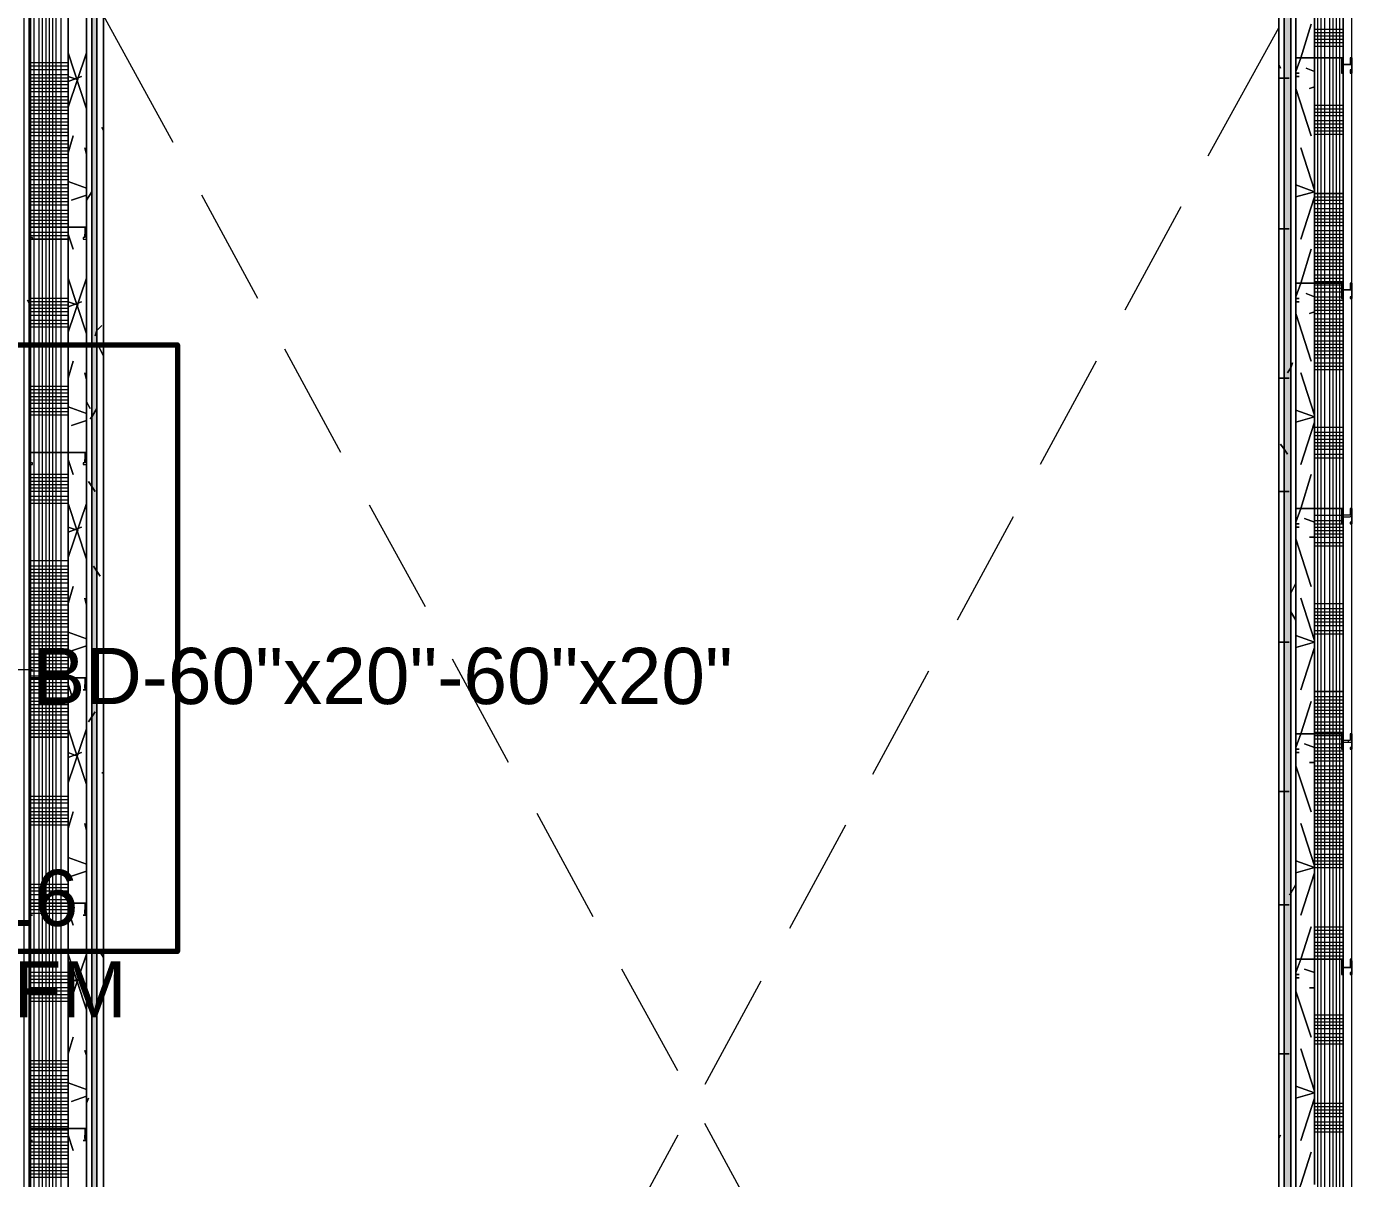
# Model space of a CAD drawing. Header units: metres. Extents: x -2 to 237, y -8 to 52.
# Drawn here: x 31.422 to 35.013, y 28.521 to 31.638 of the extents above; entities that cross this region are included whole.
import ezdxf

# ---------------------------------------------------------------- set-up
doc = ezdxf.new("R2010")
doc.units = ezdxf.units.M
doc.layers.add('HVAC - Ductos', color=5, linetype='Continuous', lineweight=0)
doc.layers.add('PDF3_Text', color=7, linetype='Continuous', lineweight=0)
doc.layers.add('PDF3_Geometry', color=7, linetype='Continuous', lineweight=0, true_color=0xaaaaaa)
doc.layers.add('PDF3_Solid Fills', color=7, linetype='Continuous', lineweight=0, true_color=0xffffff)
doc.styles.add('PDF Helvetica', font='')
doc.styles.get('PDF Helvetica').set_extended_font_data('Helvetica')

msp = doc.modelspace()

# ---------------------------------------------------------------- hatches: boundary and pattern name
at = {"layer": 'PDF3_Solid Fills', "lineweight": 0, "transparency": 33554559}
h = msp.add_hatch(color=256, dxfattribs=at)
h.paths.add_polyline_path([(31.598, 33.9408), (31.6118, 33.9408), (31.6118, 33.9545), (31.598, 33.9545)])
h.paths.add_polyline_path([(31.6118, 33.9362), (31.598, 33.9362), (31.598, 25.7044), (31.6118, 25.7044)])
msp.add_hatch(color=256, dxfattribs=at).paths.add_polyline_path([(34.8339, 33.9408), (34.8247, 33.9362), (34.8247, 25.7182), (34.843, 25.7182), (34.843, 33.9545), (34.8247, 33.9545), (34.8247, 33.9408)])

# ---------------------------------------------------------------- linework, layer by layer
at = {"layer": 'HVAC - Ductos', "lineweight": 0}
msp.add_lwpolyline([(31.0938, 29.8982), (31.4376, 29.8982)], dxfattribs=at)
at = {"layer": 'PDF3_Geometry', "lineweight": 0}
for points in [[(35.0264, 24.1736), (35.008, 24.1736), (35.008, 25.489), (35.008, 25.5348), (35.008, 25.7366), (35.008, 33.9362), (35.008, 34.0004), (35.008, 34.1379), (35.008, 34.1516), (35.008, 34.005), (35.0264, 34.005)], [(34.9072, 24.2698), (34.9072, 24.8794), (34.9072, 25.489), (34.9072, 25.5348), (34.9851, 25.5348), (35.008, 25.5348), (34.9851, 25.5348), (34.9851, 25.5853), (34.9851, 25.7366), (34.9851, 33.9362), (34.9851, 34.0371), (34.9851, 34.1379), (35.008, 34.1379), (34.9851, 34.1379), (31.4284, 34.1379), (31.4284, 34.0371), (31.4284, 33.9362), (31.4284, 25.5348)], [(31.4284, 25.5348), (31.4284, 34.0371), (31.5338, 34.0371), (31.5338, 33.5375), (31.5338, 32.9279)], [(34.9851, 25.5853), (34.9851, 34.0371), (34.9072, 34.0371), (34.9072, 33.3816), (34.9072, 32.772), (34.9072, 32.1624), (34.9072, 31.5529), (34.9072, 30.9433), (34.9072, 30.3337), (34.9072, 29.7241), (34.9072, 29.1145), (34.9072, 28.5049)], [(31.5842, 33.9866), (31.5842, 25.5853)], [(33.6651, 25.489), (33.6651, 24.1736), (33.6834, 24.1736), (33.6834, 25.489), (33.6834, 25.5074), (33.6834, 25.5211), (33.6834, 25.5348), (32.9134, 25.5348), (32.9134, 25.5853), (32.9134, 25.6907), (32.3817, 25.6907), (31.6301, 25.6907), (31.598, 25.6907), (31.5842, 25.6907), (31.5842, 25.5853), (31.5842, 25.6907), (31.5842, 33.9362), (31.5842, 33.9683), (31.5842, 33.9866)], [(33.4588, 25.5853), (32.9134, 25.5853), (32.9134, 25.6907), (34.8567, 25.6907), (34.9072, 25.6907), (34.8567, 25.6907), (34.8567, 25.7044), (34.8567, 25.7366), (34.8567, 33.9362), (34.8567, 33.9683), (34.8567, 33.9866), (34.3939, 33.9866)], [(34.9072, 28.5049), (34.9072, 29.1145), (34.9072, 29.7241), (34.9072, 30.3337), (34.9072, 30.9433), (34.9072, 31.5529), (34.9072, 32.1624), (34.9072, 32.772), (34.9072, 33.3816), (34.9072, 33.9866), (34.8567, 33.9866), (34.8567, 25.6907)], [(31.598, 25.7044), (31.598, 33.9362), (31.598, 33.9545), (31.598, 33.9683), (34.843, 33.9683), (34.843, 33.9545), (34.843, 33.9362), (34.843, 25.7366)], [(31.6118, 25.7182), (31.6118, 33.9362), (31.6118, 33.9408), (31.6118, 33.9545), (34.8247, 33.9545), (34.8247, 33.9408), (34.8247, 33.9362), (34.8247, 25.7366)], [(32.9134, 25.5348), (32.9134, 25.5211), (32.9134, 25.5074), (32.9134, 25.489), (32.9134, 25.7366), (34.8109, 25.7366), (34.8109, 33.9362), (34.8109, 33.9408), (31.6301, 33.9408), (31.6301, 33.9362), (31.6301, 25.7366), (32.3817, 25.7366)], [(31.6301, 25.7366), (31.6301, 33.9362), (34.8109, 33.9362), (34.8109, 25.7366)], [(31.6301, 33.9362), (31.6301, 25.7366), (31.6301, 33.9362)], [(34.8109, 33.9362), (34.8109, 25.7366), (34.8109, 33.9362)], [(31.5338, 26.2178), (31.5338, 26.8274), (31.5338, 27.437), (31.5338, 28.0466), (31.5338, 28.6562), (31.5338, 29.2657), (31.5338, 29.8754), (31.5338, 30.4849), (31.5338, 31.0945), (31.5338, 31.7041), (31.5338, 32.3137)], [(34.9072, 28.5049), (34.9072, 29.1145), (34.9072, 29.7241), (34.9072, 30.3337), (34.9072, 30.9433), (34.9072, 31.5529), (34.9072, 32.1624)], [(31.818, 31.3237), (31.6301, 31.6674)], [(34.8109, 31.6354), (34.6184, 31.287)], [(32.0472, 30.902), (31.8959, 31.1816)], [(34.5451, 31.1495), (34.3939, 30.8699)], [(32.2718, 30.4849), (32.1205, 30.7645)], [(34.3159, 30.7324), (34.1647, 30.4528)], [(32.5009, 30.0678), (32.3497, 30.3428)], [(34.0914, 30.3108), (33.9401, 30.0312)], [(32.7255, 29.6461), (32.5742, 29.9257)], [(33.8621, 29.8937), (33.7109, 29.6141)], [(34.9989, 29.7012), (34.9989, 29.7058)], [(35.0034, 29.7104), (35.008, 29.7104), (35.008, 29.7149)], [(34.9805, 29.6874), (34.9851, 29.6874)], [(32.9547, 29.2291), (32.8034, 29.5086)], [(33.6376, 29.4766), (33.4863, 29.197)], [(33.1838, 28.812), (33.0326, 29.087)], [(33.4084, 29.0549), (33.2572, 28.7754)], [(33.4084, 28.3903), (33.2572, 28.6699)], [(33.1838, 28.6378), (33.0326, 28.3582)]]:
    msp.add_lwpolyline(points, dxfattribs=at)
for points in [[(31.4146, 34.1379), (31.4146, 25.5211), (31.4284, 25.5211), (31.4284, 34.1379)], [(35.008, 25.5348), (35.008, 34.0004), (35.008, 34.1379), (34.9851, 34.1379), (34.9851, 25.5348)], [(31.598, 25.6907), (31.598, 33.9683), (31.5842, 33.9683), (31.5842, 25.6907)], [(31.6118, 25.7044), (31.6118, 33.9545), (31.598, 33.9545), (31.598, 25.7044)], [(31.6301, 25.7182), (31.6301, 33.9408), (31.6118, 33.9408), (31.6118, 25.7182)], [(34.8109, 33.9408), (34.8109, 25.7366), (34.8247, 25.7366), (34.8247, 33.9408)], [(34.8247, 33.9545), (34.8247, 25.7182), (34.843, 25.7182), (34.843, 33.9545)], [(34.843, 33.9683), (34.843, 25.7044), (34.8567, 25.7044), (34.8567, 33.9683)], [(31.5338, 26.2178), (31.5338, 26.8274), (31.5338, 27.437), (31.5338, 28.0466), (31.5338, 28.6562), (31.5338, 29.2657), (31.5338, 29.8754), (31.5338, 30.4849), (31.5338, 31.0945), (31.5338, 31.7041), (31.5338, 32.3137), (31.5338, 31.7041), (31.5338, 31.0945), (31.5338, 30.4849), (31.5338, 29.8754), (31.5338, 29.2657), (31.5338, 28.6562), (31.5338, 28.0466), (31.5338, 27.437), (31.5338, 26.8274)], [(34.9851, 31.5116), (34.9851, 31.5345), (35.0034, 31.5345), (35.008, 31.5345), (35.008, 31.5529), (35.008, 31.5116), (35.008, 31.5208), (35.0034, 31.5208), (35.0034, 31.5116), (35.008, 31.5116), (35.008, 31.5529), (35.0034, 31.5529), (35.0034, 31.5345), (34.9851, 31.5345), (34.9851, 31.5529), (34.9805, 31.5529), (34.8567, 31.5529), (34.8567, 31.5162), (34.8567, 31.5116), (34.8659, 31.5116), (34.8567, 31.5116), (34.8567, 31.5162), (34.8567, 31.5529), (34.9805, 31.5529), (34.9805, 31.5116)], [(31.5842, 31.0624), (31.5842, 31.0945), (31.5796, 31.0945), (31.433, 31.0945), (31.4284, 31.0945), (31.4284, 31.0624), (31.4376, 31.0624), (31.4376, 31.067), (31.433, 31.067), (31.433, 31.0945), (31.5796, 31.0945), (31.5796, 31.067), (31.5751, 31.067), (31.5751, 31.0624)], [(34.9851, 30.902), (34.9851, 30.9249), (35.0034, 30.9249), (35.008, 30.9249), (35.008, 30.9433), (35.008, 30.902), (35.008, 30.9066), (35.0034, 30.9066), (35.0034, 30.902), (35.008, 30.902), (35.008, 30.9433), (35.0034, 30.9433), (35.0034, 30.9249), (34.9851, 30.9249), (34.9851, 30.9433), (34.9805, 30.9433), (34.8567, 30.9433), (34.8567, 30.902), (34.8659, 30.902), (34.8567, 30.902), (34.8567, 30.9433), (34.9805, 30.9433), (34.9805, 30.902)], [(31.5842, 30.4528), (31.5842, 30.4849), (31.5796, 30.4849), (31.433, 30.4849), (31.4284, 30.4849), (31.4284, 30.4528), (31.4376, 30.4528), (31.4376, 30.4574), (31.433, 30.4574), (31.433, 30.4849), (31.5796, 30.4849), (31.5796, 30.4574), (31.5751, 30.4574), (31.5751, 30.4528)], [(34.9851, 30.2924), (34.9851, 30.3108), (35.0034, 30.3108), (35.008, 30.3153), (35.008, 30.3337), (35.008, 30.2924), (35.008, 30.297), (35.0034, 30.297), (35.0034, 30.2924), (35.008, 30.2924), (35.008, 30.3337), (35.0034, 30.3337), (35.0034, 30.3153), (34.9851, 30.3153), (34.9851, 30.3337), (34.9805, 30.3337), (34.8567, 30.3337), (34.8567, 30.2924), (34.8659, 30.2924), (34.8567, 30.2924), (34.8567, 30.3337), (34.9805, 30.3337), (34.9805, 30.2924)], [(31.5842, 29.8432), (31.5842, 29.8754), (31.5796, 29.8754), (31.433, 29.8754), (31.4284, 29.8754), (31.4284, 29.8432), (31.4376, 29.8432), (31.433, 29.8432), (31.433, 29.8754), (31.5796, 29.8754), (31.5796, 29.8432), (31.5751, 29.8432)], [(34.9851, 29.6828), (34.9851, 29.7012), (35.0034, 29.7012), (35.008, 29.7012), (35.008, 29.7058), (35.008, 29.7195), (35.008, 29.7241), (35.008, 29.7195), (35.008, 29.6828), (35.008, 29.6874), (35.0034, 29.6874), (35.0034, 29.6828), (35.008, 29.6828), (35.008, 29.7241), (35.0034, 29.7241), (35.0034, 29.7058), (34.9851, 29.7058), (34.9851, 29.7241), (34.9805, 29.7241), (34.8567, 29.7241), (34.8567, 29.6828), (34.8659, 29.6828), (34.8567, 29.6828), (34.8567, 29.7241), (34.9805, 29.7241), (34.9805, 29.6828)], [(31.5842, 29.2336), (31.5842, 29.2657), (31.5796, 29.2657), (31.433, 29.2657), (31.4284, 29.2657), (31.4284, 29.2336), (31.4376, 29.2336), (31.433, 29.2336), (31.433, 29.2657), (31.5796, 29.2657), (31.5796, 29.2336), (31.5751, 29.2336)], [(34.9851, 29.0732), (34.9851, 29.0916), (35.0034, 29.0916), (35.008, 29.0916), (35.008, 29.0961), (35.008, 29.1099), (35.008, 29.0732), (35.008, 29.0778), (35.0034, 29.0778), (35.0034, 29.0732), (35.008, 29.0732), (35.008, 29.1145), (35.0034, 29.1145), (35.0034, 29.0961), (35.0034, 29.0916), (34.9851, 29.0916), (34.9851, 29.1145), (34.9805, 29.1145), (34.8567, 29.1145), (34.8567, 29.0732), (34.8659, 29.0732), (34.8567, 29.0732), (34.8567, 29.1145), (34.9805, 29.1145), (34.9805, 29.0732)], [(31.5842, 28.624), (31.5842, 28.6562), (31.5796, 28.6562), (31.433, 28.6562), (31.4284, 28.6562), (31.4284, 28.624), (31.4376, 28.624), (31.433, 28.624), (31.433, 28.6562), (31.5796, 28.6562), (31.5796, 28.624), (31.5751, 28.624)]]:
    msp.add_lwpolyline(points, close=True, dxfattribs=at)
at = {"layer": 'PDF3_Geometry', "color": 254, "lineweight": 0, "true_color": 0xd4d4d4}
for points in [[(34.9164, 25.5853), (34.9164, 26.3828), (34.9164, 34.0371), (34.9164, 34.1379)], [(34.9255, 25.5853), (34.9255, 26.3828), (34.9255, 34.0371), (34.9255, 34.1379)], [(34.9347, 27.2857), (34.9347, 27.8953), (34.9347, 28.5049), (34.9347, 29.1145), (34.9347, 29.7241), (34.9347, 30.3337), (34.9347, 30.9433), (34.9347, 31.5529), (34.9347, 32.1624), (34.9347, 32.772), (34.9347, 33.3816), (34.9347, 34.0371), (34.9347, 34.1379)], [(34.9484, 27.2857), (34.9484, 27.8953), (34.9484, 28.5049), (34.9484, 29.1145), (34.9484, 29.7241), (34.9484, 30.3337), (34.9484, 30.9433), (34.9484, 31.5529), (34.9484, 32.1624), (34.9484, 32.772), (34.9484, 33.3816), (34.9484, 34.0371), (34.9484, 34.1379)], [(34.9576, 27.2857), (34.9576, 27.8953), (34.9576, 28.5049), (34.9576, 29.1145), (34.9576, 29.7241), (34.9576, 30.3337), (34.9576, 30.9433), (34.9576, 31.5529), (34.9576, 32.1624), (34.9576, 32.772), (34.9576, 33.3816), (34.9576, 34.0371), (34.9576, 34.1379)], [(34.9667, 27.2857), (34.9667, 27.8953), (34.9667, 28.5049), (34.9667, 29.1145), (34.9667, 29.7241), (34.9667, 30.3337), (34.9667, 30.9433), (34.9667, 31.5529), (34.9667, 32.1624), (34.9667, 32.772), (34.9667, 33.3816), (34.9667, 34.0371), (34.9667, 34.1379)], [(34.9759, 27.2857), (34.9759, 27.8953), (34.9759, 28.5049), (34.9759, 29.1145), (34.9759, 29.7241), (34.9759, 30.3337), (34.9759, 30.9433), (34.9759, 31.5529), (34.9759, 32.1624), (34.9759, 32.772), (34.9759, 33.3816), (34.9759, 34.0371), (34.9759, 34.1379)], [(31.433, 26.2178), (31.433, 26.3828), (31.433, 26.8274), (31.433, 27.437), (31.433, 28.0466), (31.433, 28.6562), (31.433, 29.2657), (31.433, 29.8754), (31.433, 30.4849), (31.433, 31.0945), (31.433, 31.7041), (31.433, 32.3137)], [(31.4422, 26.2178), (31.4422, 26.3828), (31.4422, 26.8274), (31.4422, 27.437), (31.4422, 28.0466), (31.4422, 28.6562), (31.4422, 29.2657), (31.4422, 29.8754), (31.4422, 30.4849), (31.4422, 31.0945), (31.4422, 31.7041), (31.4422, 32.3137)], [(31.4559, 26.2178), (31.4559, 26.3828), (31.4559, 26.8274), (31.4559, 27.437), (31.4559, 28.0466), (31.4559, 28.6562), (31.4559, 29.2657), (31.4559, 29.8754), (31.4559, 30.4849), (31.4559, 31.0945), (31.4559, 31.7041), (31.4559, 32.3137)], [(31.4651, 26.2178), (31.4651, 26.3828), (31.4651, 26.8274), (31.4651, 27.437), (31.4651, 28.0466), (31.4651, 28.6562), (31.4651, 29.2657), (31.4651, 29.8754), (31.4651, 30.4849), (31.4651, 31.0945), (31.4651, 31.7041), (31.4651, 32.3137)], [(31.4742, 26.2178), (31.4742, 26.3828), (31.4742, 26.8274), (31.4742, 27.437), (31.4742, 28.0466), (31.4742, 28.6562), (31.4742, 29.2657), (31.4742, 29.8754), (31.4742, 30.4849), (31.4742, 31.0945), (31.4742, 31.7041), (31.4742, 32.3137)], [(31.4834, 25.5348), (31.4834, 26.2178), (31.4834, 26.3828), (31.4834, 26.8274), (31.4834, 27.437), (31.4834, 28.0466), (31.4834, 28.6562), (31.4834, 29.2657), (31.4834, 29.8754), (31.4834, 30.4849), (31.4834, 31.0945), (31.4834, 31.7041), (31.4834, 32.3137)], [(31.4926, 25.5348), (31.4926, 26.2178), (31.4926, 26.3828), (31.4926, 26.8274), (31.4926, 27.437), (31.4926, 28.0466), (31.4926, 28.6562), (31.4926, 29.2657), (31.4926, 29.8754), (31.4926, 30.4849), (31.4926, 31.0945), (31.4926, 31.7041), (31.4926, 32.3137)], [(31.5018, 26.2178), (31.5018, 26.3828), (31.5018, 26.8274), (31.5018, 27.437), (31.5018, 28.0466), (31.5018, 28.6562), (31.5018, 29.2657), (31.5018, 29.8754), (31.5018, 30.4849), (31.5018, 31.0945), (31.5018, 31.7041), (31.5018, 32.3137)], [(31.5155, 26.2178), (31.5155, 26.3828), (31.5155, 26.8274), (31.5155, 27.437), (31.5155, 28.0466), (31.5155, 28.6562), (31.5155, 29.2657), (31.5155, 29.8754), (31.5155, 30.4849), (31.5155, 31.0945), (31.5155, 31.7041), (31.5155, 32.3137)], [(34.9072, 31.6308), (34.9851, 31.6308)], [(34.9072, 31.6216), (34.9851, 31.6216)], [(34.9072, 31.6124), (34.9851, 31.6124)], [(34.9072, 31.6033), (34.9851, 31.6033)], [(34.9072, 31.5941), (34.9851, 31.5941)], [(34.9072, 31.5849), (34.9851, 31.5849)], [(31.5338, 31.5391), (31.4284, 31.5391)], [(31.5338, 31.53), (31.4284, 31.53)], [(31.5338, 31.5208), (31.4284, 31.5208)], [(31.5338, 31.507), (31.4284, 31.507)], [(31.5338, 31.4979), (31.4284, 31.4979)], [(31.5338, 31.4887), (31.4284, 31.4887)], [(31.5338, 31.4795), (31.4284, 31.4795)], [(31.5338, 31.4703), (31.4284, 31.4703)], [(31.5338, 31.4612), (31.4284, 31.4612)], [(31.5338, 31.4474), (31.4284, 31.4474)], [(31.5338, 31.4383), (31.4284, 31.4383)], [(31.5338, 31.4291), (31.4284, 31.4291)], [(34.9072, 31.4245), (34.9851, 31.4245)], [(31.5338, 31.4199), (31.4284, 31.4199)], [(31.5338, 31.4108), (31.4284, 31.4108)], [(31.5338, 31.4016), (31.4284, 31.4016)], [(31.5338, 31.3878), (31.4284, 31.3878)], [(34.9072, 31.4153), (34.9851, 31.4153)], [(34.9072, 31.4062), (34.9851, 31.4062)], [(34.9072, 31.397), (34.9851, 31.397)], [(31.5338, 31.3787), (31.4284, 31.3787)], [(31.5338, 31.3695), (31.4284, 31.3695)], [(31.5338, 31.3604), (31.4284, 31.3604)], [(31.5338, 31.3512), (31.4284, 31.3512)], [(34.9072, 31.3833), (34.9851, 31.3833)], [(34.9072, 31.3741), (34.9851, 31.3741)], [(34.9072, 31.3649), (34.9851, 31.3649)], [(34.9072, 31.3558), (34.9851, 31.3558)], [(31.5338, 31.342), (31.4284, 31.342)], [(31.5338, 31.3283), (31.4284, 31.3283)], [(31.5338, 31.3191), (31.4284, 31.3191)], [(34.9072, 31.3466), (34.9851, 31.3466)], [(31.5338, 31.3099), (31.4284, 31.3099)], [(31.5338, 31.3007), (31.4284, 31.3007)], [(31.5338, 31.2916), (31.4284, 31.2916)], [(31.5338, 31.2824), (31.4284, 31.2824)], [(31.5338, 31.2687), (31.4284, 31.2687)], [(31.5338, 31.2595), (31.4284, 31.2595)], [(31.5338, 31.2504), (31.4284, 31.2504)], [(31.5338, 31.2412), (31.4284, 31.2412)], [(31.5338, 31.232), (31.4284, 31.232)], [(31.5338, 31.2228), (31.4284, 31.2228)], [(31.5338, 31.2091), (31.4284, 31.2091)], [(31.5338, 31.1999), (31.4284, 31.1999)], [(31.5338, 31.1907), (31.4284, 31.1907)], [(31.5338, 31.1816), (31.4284, 31.1816)], [(31.5338, 31.1724), (31.4284, 31.1724)], [(34.9072, 31.177), (34.9851, 31.177)], [(31.5338, 31.1633), (31.4284, 31.1633)], [(31.5338, 31.1541), (31.4284, 31.1541)], [(31.5338, 31.1403), (31.4284, 31.1403)], [(34.9072, 31.1678), (34.9851, 31.1678)], [(34.9072, 31.1587), (34.9851, 31.1587)], [(34.9072, 31.1449), (34.9851, 31.1449)], [(34.9072, 31.1358), (34.9851, 31.1358)], [(31.5338, 31.1312), (31.4284, 31.1312)], [(31.5338, 31.122), (31.4284, 31.122)], [(31.5338, 31.1128), (31.4284, 31.1128)], [(31.5338, 31.1037), (31.4284, 31.1037)], [(34.9072, 31.1266), (34.9851, 31.1266)], [(34.9072, 31.1174), (34.9851, 31.1174)], [(34.9072, 31.1083), (34.9851, 31.1083)], [(34.9072, 31.0991), (34.9851, 31.0991)], [(31.5338, 31.0945), (31.433, 31.0945)], [(31.5338, 31.0808), (31.433, 31.0808)], [(31.5338, 31.0716), (31.433, 31.0716)], [(34.9072, 31.0854), (34.9851, 31.0854)], [(34.9072, 31.0762), (34.9851, 31.0762)], [(34.9072, 31.067), (34.9851, 31.067)], [(34.9072, 31.0578), (34.9851, 31.0578)], [(34.9072, 31.0487), (34.9851, 31.0487)], [(34.9072, 31.0395), (34.9851, 31.0395)], [(34.9072, 31.0257), (34.9851, 31.0257)], [(34.9072, 31.0166), (34.9851, 31.0166)], [(34.9072, 31.0074), (34.9851, 31.0074)], [(34.9072, 30.9983), (34.9851, 30.9983)], [(34.9072, 30.9891), (34.9851, 30.9891)], [(34.9072, 30.98), (34.9851, 30.98)], [(34.9072, 30.9662), (34.9851, 30.9662)], [(34.9072, 30.957), (34.9851, 30.957)], [(34.9072, 30.9478), (34.9851, 30.9478)], [(34.9072, 30.9387), (34.9851, 30.9387)], [(34.9072, 30.9295), (34.9805, 30.9295)], [(34.9072, 30.9203), (34.9805, 30.9203)], [(31.5338, 30.902), (31.4284, 30.902)], [(31.5338, 30.8928), (31.4284, 30.8928)], [(31.5338, 30.8837), (31.4284, 30.8837)], [(34.9072, 30.9066), (34.9851, 30.9066)], [(34.9072, 30.8974), (34.9851, 30.8974)], [(34.9072, 30.8883), (34.9851, 30.8883)], [(31.5338, 30.8745), (31.4284, 30.8745)], [(31.5338, 30.8653), (31.4284, 30.8653)], [(31.5338, 30.8562), (31.4284, 30.8562)], [(34.9072, 30.8791), (34.9851, 30.8791)], [(34.9072, 30.8699), (34.9851, 30.8699)], [(34.9072, 30.8608), (34.9851, 30.8608)], [(31.5338, 30.8424), (31.4284, 30.8424)], [(31.5338, 30.8333), (31.4284, 30.8333)], [(31.5338, 30.8241), (31.4284, 30.8241)], [(34.9072, 30.847), (34.9851, 30.847)], [(34.9072, 30.8378), (34.9851, 30.8378)], [(34.9072, 30.8287), (34.9851, 30.8287)], [(34.9072, 30.8195), (34.9851, 30.8195)], [(34.9072, 30.8104), (34.9851, 30.8104)], [(34.9072, 30.8012), (34.9851, 30.8012)], [(34.9072, 30.7874), (34.9851, 30.7874)], [(34.9072, 30.7783), (34.9851, 30.7783)], [(34.9072, 30.7691), (34.9851, 30.7691)], [(34.9072, 30.7599), (34.9851, 30.7599)], [(34.9072, 30.7507), (34.9851, 30.7507)], [(34.9072, 30.7416), (34.9851, 30.7416)], [(34.9072, 30.7278), (34.9851, 30.7278)], [(34.9072, 30.7187), (34.9851, 30.7187)], [(34.9072, 30.7095), (34.9851, 30.7095)], [(31.5338, 30.6637), (31.4284, 30.6637)], [(31.5338, 30.6545), (31.4284, 30.6545)], [(31.5338, 30.6453), (31.4284, 30.6453)], [(31.5338, 30.6362), (31.4284, 30.6362)], [(31.5338, 30.627), (31.4284, 30.627)], [(31.5338, 30.6178), (31.4284, 30.6178)], [(31.5338, 30.6041), (31.4284, 30.6041)], [(31.5338, 30.5949), (31.4284, 30.5949)], [(31.5338, 30.5858), (31.4284, 30.5858)], [(34.9072, 30.5537), (34.9851, 30.5537)], [(34.9072, 30.5399), (34.9851, 30.5399)], [(34.9072, 30.5308), (34.9851, 30.5308)], [(34.9072, 30.5216), (34.9851, 30.5216)], [(34.9072, 30.5124), (34.9851, 30.5124)], [(34.9072, 30.5033), (34.9851, 30.5033)], [(34.9072, 30.4941), (34.9851, 30.4941)], [(34.9072, 30.4803), (34.9851, 30.4803)], [(34.9072, 30.4711), (34.9851, 30.4711)], [(31.5338, 30.4254), (31.4284, 30.4254)], [(31.5338, 30.4162), (31.4284, 30.4162)], [(31.5338, 30.407), (31.4284, 30.407)], [(31.5338, 30.3978), (31.4284, 30.3978)], [(31.5338, 30.3887), (31.4284, 30.3887)], [(31.5338, 30.3795), (31.4284, 30.3795)], [(31.5338, 30.3657), (31.4284, 30.3657)], [(31.5338, 30.3566), (31.4284, 30.3566)], [(31.5338, 30.3474), (31.4284, 30.3474)], [(34.9072, 30.3153), (34.9805, 30.3153)], [(34.9072, 30.3016), (34.9851, 30.3016)], [(34.9072, 30.2924), (34.9851, 30.2924)], [(34.9072, 30.2832), (34.9851, 30.2832)], [(34.9072, 30.2741), (34.9851, 30.2741)], [(34.9072, 30.2649), (34.9851, 30.2649)], [(34.9072, 30.2558), (34.9851, 30.2558)], [(34.9072, 30.242), (34.9851, 30.242)], [(34.9072, 30.2328), (34.9851, 30.2328)], [(31.5338, 30.1916), (31.4284, 30.1916)], [(31.5338, 30.1778), (31.4284, 30.1778)], [(31.5338, 30.1687), (31.4284, 30.1687)], [(31.5338, 30.1595), (31.4284, 30.1595)], [(31.5338, 30.1504), (31.4284, 30.1504)], [(31.5338, 30.1412), (31.4284, 30.1412)], [(31.5338, 30.132), (31.4284, 30.132)], [(31.5338, 30.1182), (31.4284, 30.1182)], [(31.5338, 30.1091), (31.4284, 30.1091)], [(31.5338, 30.0999), (31.4284, 30.0999)], [(31.5338, 30.0907), (31.4284, 30.0907)], [(31.5338, 30.0816), (31.4284, 30.0816)], [(31.5338, 30.0724), (31.4284, 30.0724)], [(31.5338, 30.0587), (31.4284, 30.0587)], [(34.9072, 30.077), (34.9851, 30.077)], [(34.9072, 30.0632), (34.9851, 30.0632)], [(31.5338, 30.0495), (31.4284, 30.0495)], [(31.5338, 30.0403), (31.4284, 30.0403)], [(31.5338, 30.0312), (31.4284, 30.0312)], [(31.5338, 30.022), (31.4284, 30.022)], [(34.9072, 30.0541), (34.9851, 30.0541)], [(34.9072, 30.0449), (34.9851, 30.0449)], [(34.9072, 30.0358), (34.9851, 30.0358)], [(34.9072, 30.0266), (34.9851, 30.0266)], [(31.5338, 30.0128), (31.4284, 30.0128)], [(31.5338, 29.9991), (31.4284, 29.9991)], [(31.5338, 29.9899), (31.4284, 29.9899)], [(34.9072, 30.0174), (34.9851, 30.0174)], [(34.9072, 30.0037), (34.9851, 30.0037)], [(34.9072, 29.9945), (34.9851, 29.9945)], [(31.5338, 29.9808), (31.4284, 29.9808)], [(31.5338, 29.9716), (31.4284, 29.9716)], [(31.5338, 29.9624), (31.4284, 29.9624)], [(31.5338, 29.9532), (31.4284, 29.9532)], [(31.5338, 29.9395), (31.4284, 29.9395)], [(31.5338, 29.9303), (31.4284, 29.9303)], [(31.5338, 29.9211), (31.4284, 29.9211)], [(31.5338, 29.912), (31.4284, 29.912)], [(31.5338, 29.9028), (31.4284, 29.9028)], [(31.5338, 29.8937), (31.4284, 29.8937)], [(31.5338, 29.88), (31.4284, 29.88)], [(31.5338, 29.8432), (31.4284, 29.8432)], [(31.5338, 29.8708), (31.433, 29.8708)], [(31.5338, 29.8616), (31.433, 29.8616)], [(31.5338, 29.8524), (31.433, 29.8524)], [(31.5338, 29.8341), (31.4284, 29.8341)], [(31.5338, 29.8203), (31.4284, 29.8203)], [(31.5338, 29.8112), (31.4284, 29.8112)], [(34.9072, 29.8249), (34.9851, 29.8249)], [(34.9072, 29.8157), (34.9851, 29.8157)], [(34.9072, 29.8066), (34.9851, 29.8066)], [(31.5338, 29.802), (31.4284, 29.802)], [(31.5338, 29.7928), (31.4284, 29.7928)], [(31.5338, 29.7837), (31.4284, 29.7837)], [(31.5338, 29.7745), (31.4284, 29.7745)], [(34.9072, 29.7974), (34.9851, 29.7974)], [(34.9072, 29.7882), (34.9851, 29.7882)], [(34.9072, 29.7791), (34.9851, 29.7791)], [(31.5338, 29.7608), (31.4284, 29.7608)], [(31.5338, 29.7516), (31.4284, 29.7516)], [(31.5338, 29.7424), (31.4284, 29.7424)], [(34.9072, 29.7699), (34.9851, 29.7699)], [(34.9072, 29.7562), (34.9851, 29.7562)], [(34.9072, 29.747), (34.9851, 29.747)], [(34.9072, 29.7378), (34.9851, 29.7378)], [(31.5338, 29.7332), (31.4284, 29.7332)], [(31.5338, 29.7241), (31.4284, 29.7241)], [(34.9072, 29.7287), (34.9851, 29.7287)], [(34.9072, 29.7195), (34.9851, 29.7195)], [(34.9072, 29.7104), (34.9805, 29.7104)], [(34.9072, 29.6966), (34.9805, 29.6966)], [(34.9072, 29.6874), (34.9851, 29.6874)], [(34.9072, 29.6782), (34.9851, 29.6782)], [(34.9072, 29.6691), (34.9851, 29.6691)], [(34.9072, 29.6599), (34.9851, 29.6599)], [(34.9072, 29.6507), (34.9851, 29.6507)], [(34.9072, 29.637), (34.9851, 29.637)], [(34.9072, 29.6278), (34.9851, 29.6278)], [(34.9072, 29.6187), (34.9851, 29.6187)], [(34.9072, 29.6095), (34.9851, 29.6095)], [(34.9072, 29.6004), (34.9851, 29.6004)], [(34.9072, 29.5912), (34.9851, 29.5912)], [(34.9072, 29.5774), (34.9851, 29.5774)], [(34.9072, 29.5682), (34.9851, 29.5682)], [(34.9072, 29.5591), (34.9851, 29.5591)], [(31.5338, 29.5545), (31.4284, 29.5545)], [(31.5338, 29.5453), (31.4284, 29.5453)], [(31.5338, 29.5362), (31.4284, 29.5362)], [(31.5338, 29.5224), (31.4284, 29.5224)], [(34.9072, 29.5499), (34.9851, 29.5499)], [(34.9072, 29.5407), (34.9851, 29.5407)], [(34.9072, 29.5316), (34.9851, 29.5316)], [(31.5338, 29.5132), (31.4284, 29.5132)], [(31.5338, 29.5041), (31.4284, 29.5041)], [(31.5338, 29.4949), (31.4284, 29.4949)], [(31.5338, 29.4858), (31.4284, 29.4858)], [(34.9072, 29.5178), (34.9851, 29.5178)], [(34.9072, 29.5086), (34.9851, 29.5086)], [(34.9072, 29.4995), (34.9851, 29.4995)], [(34.9072, 29.4903), (34.9851, 29.4903)], [(31.5338, 29.4766), (31.4284, 29.4766)], [(34.9072, 29.4812), (34.9851, 29.4812)], [(34.9072, 29.472), (34.9851, 29.472)], [(34.9072, 29.4582), (34.9851, 29.4582)], [(34.9072, 29.4491), (34.9851, 29.4491)], [(34.9072, 29.4399), (34.9851, 29.4399)], [(34.9072, 29.4308), (34.9851, 29.4308)], [(34.9072, 29.4216), (34.9851, 29.4216)], [(34.9072, 29.4124), (34.9851, 29.4124)], [(34.9072, 29.3986), (34.9851, 29.3986)], [(34.9072, 29.3895), (34.9851, 29.3895)], [(34.9072, 29.3803), (34.9851, 29.3803)], [(34.9072, 29.3711), (34.9851, 29.3711)], [(34.9072, 29.362), (34.9851, 29.362)], [(31.5338, 29.3162), (31.4284, 29.3162)], [(31.5338, 29.307), (31.4284, 29.307)], [(31.5338, 29.2978), (31.4284, 29.2978)], [(31.5338, 29.2886), (31.4284, 29.2886)], [(31.5338, 29.2749), (31.4284, 29.2749)], [(31.5338, 29.2657), (31.4284, 29.2657)], [(31.5338, 29.2566), (31.433, 29.2566)], [(31.5338, 29.2474), (31.433, 29.2474)], [(31.5338, 29.2382), (31.433, 29.2382)], [(34.9072, 29.2016), (34.9851, 29.2016)], [(34.9072, 29.1924), (34.9851, 29.1924)], [(34.9072, 29.1832), (34.9851, 29.1832)], [(34.9072, 29.1741), (34.9851, 29.1741)], [(34.9072, 29.1604), (34.9851, 29.1604)], [(34.9072, 29.1512), (34.9851, 29.1512)], [(34.9072, 29.142), (34.9851, 29.142)], [(34.9072, 29.1328), (34.9851, 29.1328)], [(34.9072, 29.1236), (34.9851, 29.1236)], [(31.5338, 29.0778), (31.4284, 29.0778)], [(31.5338, 29.0686), (31.4284, 29.0686)], [(31.5338, 29.0595), (31.4284, 29.0595)], [(31.5338, 29.0504), (31.4284, 29.0504)], [(31.5338, 29.0366), (31.4284, 29.0366)], [(31.5338, 29.0274), (31.4284, 29.0274)], [(31.5338, 29.0182), (31.4284, 29.0182)], [(31.5338, 29.0091), (31.4284, 29.0091)], [(31.5338, 28.9999), (31.4284, 28.9999)], [(34.9072, 28.9632), (34.9851, 28.9632)], [(34.9072, 28.9541), (34.9851, 28.9541)], [(34.9072, 28.9449), (34.9851, 28.9449)], [(34.9072, 28.9358), (34.9851, 28.9358)], [(34.9072, 28.9266), (34.9851, 28.9266)], [(34.9072, 28.9128), (34.9851, 28.9128)], [(34.9072, 28.9036), (34.9851, 28.9036)], [(34.9072, 28.8945), (34.9851, 28.8945)], [(34.9072, 28.8854), (34.9851, 28.8854)], [(31.5338, 28.8395), (31.4284, 28.8395)], [(31.5338, 28.8303), (31.4284, 28.8303)], [(31.5338, 28.8211), (31.4284, 28.8211)], [(31.5338, 28.812), (31.4284, 28.812)], [(31.5338, 28.7982), (31.4284, 28.7982)], [(31.5338, 28.7891), (31.4284, 28.7891)], [(31.5338, 28.7799), (31.4284, 28.7799)], [(31.5338, 28.7708), (31.4284, 28.7708)], [(31.5338, 28.7616), (31.4284, 28.7616)], [(31.5338, 28.7524), (31.4284, 28.7524)], [(31.5338, 28.7386), (31.4284, 28.7386)], [(31.5338, 28.7295), (31.4284, 28.7295)], [(31.5338, 28.7203), (31.4284, 28.7203)], [(31.5338, 28.7112), (31.4284, 28.7112)], [(31.5338, 28.702), (31.4284, 28.702)], [(34.9072, 28.7249), (34.9851, 28.7249)], [(34.9072, 28.7157), (34.9851, 28.7157)], [(34.9072, 28.7066), (34.9851, 28.7066)], [(34.9072, 28.6974), (34.9851, 28.6974)], [(31.5338, 28.6928), (31.4284, 28.6928)], [(31.5338, 28.6791), (31.4284, 28.6791)], [(31.5338, 28.6699), (31.4284, 28.6699)], [(31.5338, 28.6608), (31.4284, 28.6608)], [(34.9072, 28.6882), (34.9851, 28.6882)], [(34.9072, 28.6745), (34.9851, 28.6745)], [(34.9072, 28.6653), (34.9851, 28.6653)], [(31.5338, 28.6516), (31.433, 28.6516)], [(31.5338, 28.6424), (31.433, 28.6424)], [(31.5338, 28.6332), (31.433, 28.6332)], [(34.9072, 28.6562), (34.9851, 28.6562)], [(34.9072, 28.647), (34.9851, 28.647)], [(31.5338, 28.6195), (31.4284, 28.6195)], [(31.5338, 28.6104), (31.4284, 28.6104)], [(31.5338, 28.6012), (31.4284, 28.6012)], [(31.5338, 28.592), (31.4284, 28.592)], [(31.5338, 28.5828), (31.4284, 28.5828)], [(31.5338, 28.5736), (31.4284, 28.5736)], [(31.5338, 28.5599), (31.4284, 28.5599)], [(31.5338, 28.5507), (31.4284, 28.5507)], [(31.5338, 28.5416), (31.4284, 28.5416)], [(31.5338, 28.5324), (31.4284, 28.5324)], [(31.5338, 28.5232), (31.4284, 28.5232)]]:
    msp.add_lwpolyline(points, dxfattribs=at)
at = {"layer": 'PDF3_Geometry', "color": 254, "lineweight": 0, "true_color": 0xdddddd}
for points in [[(34.898, 31.6445), (34.8705, 31.5529), (34.8567, 31.5162), (34.8705, 31.5529)], [(31.5338, 31.5666), (31.5842, 31.4153)], [(31.5842, 31.5666), (31.5338, 31.4199)], [(31.5338, 31.5024), (31.5613, 31.4933)], [(31.5705, 31.5024), (31.5338, 31.4887)], [(34.8659, 31.5024), (34.8567, 31.5024)], [(34.8843, 31.5254), (34.9072, 31.5162)], [(34.8567, 31.4703), (34.898, 31.342)], [(34.9072, 31.4749), (34.8934, 31.4703)], [(31.5476, 31.342), (31.5338, 31.2961)], [(31.5796, 31.3099), (31.5842, 31.2916)], [(34.8705, 31.3099), (34.9072, 31.1953)], [(31.5338, 31.2183), (31.5842, 31.1999)], [(34.9072, 31.1907), (34.8567, 31.177), (34.9072, 31.1907), (34.8567, 31.2091)], [(31.5842, 31.1816), (31.543, 31.1678)], [(34.9072, 31.177), (34.8705, 31.0624)], [(31.5338, 31.0762), (31.5476, 31.0349)], [(31.5796, 31.0762), (31.5796, 31.067)], [(34.898, 31.0349), (34.8705, 30.9433), (34.8567, 30.9066), (34.8705, 30.9433)], [(31.5338, 30.957), (31.5842, 30.8058)], [(31.5842, 30.957), (31.5338, 30.8104)], [(31.5338, 30.8928), (31.5613, 30.8837)], [(31.5705, 30.8928), (31.5338, 30.8791)], [(34.8659, 30.8928), (34.8567, 30.8928)], [(34.8843, 30.9157), (34.9072, 30.9066)], [(34.8567, 30.8608), (34.898, 30.7324)], [(34.9072, 30.8653), (34.8934, 30.8608)], [(31.5476, 30.7324), (31.5338, 30.6866)], [(31.5796, 30.7004), (31.5842, 30.682)], [(34.8705, 30.7004), (34.9072, 30.5858)], [(31.5338, 30.6087), (31.5842, 30.5903)], [(34.9072, 30.5812), (34.8567, 30.5674), (34.9072, 30.5812), (34.8567, 30.5995)], [(31.5842, 30.572), (31.543, 30.5583)], [(34.9072, 30.5674), (34.8705, 30.4528)], [(31.5338, 30.4666), (31.5476, 30.4254)], [(31.5796, 30.4666), (31.5796, 30.4574)], [(34.898, 30.4254), (34.8705, 30.3337), (34.8567, 30.297), (34.8705, 30.3337)], [(31.5338, 30.3474), (31.5842, 30.1961)], [(31.5842, 30.3474), (31.5338, 30.2007)], [(31.5338, 30.2832), (31.5613, 30.2741)], [(31.5705, 30.2832), (31.5338, 30.2695)], [(34.8659, 30.2832), (34.8567, 30.2832)], [(34.8797, 30.3062), (34.9072, 30.297)], [(34.8567, 30.2512), (34.898, 30.1228)], [(34.9072, 30.2558), (34.8934, 30.2558)], [(31.5476, 30.1228), (31.5338, 30.077)], [(31.5796, 30.0907), (31.5842, 30.0724)], [(34.8705, 30.0907), (34.9072, 29.9762)], [(31.5338, 29.9991), (31.5842, 29.9808)], [(34.9072, 29.9716), (34.8567, 29.9578), (34.9072, 29.9716), (34.8567, 29.9899)], [(31.5842, 29.9624), (31.543, 29.9487)], [(34.9072, 29.9578), (34.8705, 29.8432)], [(31.5338, 29.857), (31.5476, 29.8157)], [(31.5796, 29.857), (31.5796, 29.8478)], [(34.898, 29.8112), (34.8705, 29.7241), (34.8567, 29.6874), (34.8705, 29.7241)], [(31.5338, 29.7378), (31.5842, 29.5866)], [(31.5842, 29.7378), (31.5338, 29.5912)], [(31.5338, 29.6737), (31.5567, 29.6645)], [(31.5705, 29.6737), (31.5338, 29.6599)], [(34.8659, 29.6737), (34.8567, 29.6737)], [(34.8797, 29.6966), (34.9072, 29.6874)], [(34.8567, 29.637), (34.898, 29.5132)], [(34.9072, 29.6461), (34.8934, 29.6461)], [(31.5476, 29.5132), (31.5338, 29.4674)], [(31.5796, 29.4812), (31.5842, 29.4628)], [(34.8705, 29.4812), (34.9072, 29.3666)], [(31.5338, 29.3895), (31.5842, 29.3711)], [(34.9072, 29.362), (34.8567, 29.3482), (34.9072, 29.362), (34.8567, 29.3803)], [(31.5842, 29.3528), (31.543, 29.3391)], [(34.9072, 29.3482), (34.8705, 29.2336)], [(31.5338, 29.2474), (31.5476, 29.2062)], [(31.5796, 29.2474), (31.5796, 29.2382)], [(34.898, 29.2016), (34.8705, 29.1145), (34.8567, 29.0778), (34.8705, 29.1145)], [(31.5338, 29.1282), (31.5842, 28.977)], [(31.5842, 29.1282), (31.5338, 28.9816)], [(31.5338, 29.0641), (31.5567, 29.0549)], [(31.5705, 29.0641), (31.5338, 29.0504)], [(34.8659, 29.0641), (34.8567, 29.0641)], [(34.8797, 29.087), (34.9072, 29.0778)], [(34.8567, 29.0274), (34.898, 28.9036)], [(34.9072, 29.0366), (34.8934, 29.0366)], [(31.5476, 28.9036), (31.5338, 28.8578)], [(31.5796, 28.867), (31.5842, 28.8532)], [(34.8705, 28.8716), (34.9072, 28.757)], [(31.5338, 28.7799), (31.5842, 28.7616)], [(34.9072, 28.7524), (34.8567, 28.7386), (34.9072, 28.7524), (34.8567, 28.7708)], [(31.5842, 28.7432), (31.543, 28.7295)], [(34.9072, 28.7386), (34.8705, 28.624)], [(31.5338, 28.6378), (31.5476, 28.5966)], [(31.5796, 28.6378), (31.5796, 28.6286)], [(34.898, 28.592), (34.8705, 28.5049), (34.8567, 28.4682), (34.8705, 28.5049)]]:
    msp.add_lwpolyline(points, close=True, dxfattribs=at)
at = {"layer": 'PDF3_Geometry', "color": 254, "lineweight": 0, "true_color": 0xeaeaea}
for points in [[(34.8109, 31.5345), (34.8155, 31.5254)], [(34.8384, 31.4979), (34.8247, 31.4979), (34.8109, 31.4979), (34.8247, 31.4979)], [(31.6255, 31.3649), (31.6301, 31.3558)], [(31.5842, 31.1678), (31.598, 31.1907), (31.598, 31.1953), (31.598, 31.1907)], [(34.8384, 31.0899), (34.8247, 31.0899), (34.8109, 31.0899), (34.8247, 31.0899)], [(31.4238, 30.8974), (31.4284, 30.8883)], [(34.8109, 30.8608), (34.8109, 30.8653)], [(31.6072, 30.8012), (31.6118, 30.8149), (31.6255, 30.8287), (31.6118, 30.8149)], [(31.6164, 30.7737), (31.6301, 30.7461)], [(34.8339, 30.7004), (34.843, 30.7141), (34.8476, 30.7278), (34.843, 30.7141)], [(34.8384, 30.6866), (34.8247, 30.6866), (34.8109, 30.6866), (34.8247, 30.6866)], [(31.5842, 30.6224), (31.5934, 30.6041)], [(31.5934, 30.5766), (31.598, 30.5812), (31.6118, 30.6041), (31.598, 30.5812)], [(34.8247, 30.4941), (34.8339, 30.4803), (34.8247, 30.4941), (34.8155, 30.5078)], [(31.5888, 30.407), (31.598, 30.3932), (31.6072, 30.3795), (31.598, 30.3932)], [(34.8384, 30.3795), (34.8247, 30.3795), (34.8109, 30.3795), (34.8247, 30.3795)], [(31.6026, 30.1778), (31.6118, 30.1641), (31.6209, 30.1504), (31.6118, 30.1641)], [(34.843, 30.1045), (34.8567, 30.132)], [(34.843, 30.0541), (34.8567, 30.0312)], [(34.8384, 29.9716), (34.8247, 29.9716), (34.8109, 29.9716), (34.8247, 29.9716)], [(31.5888, 29.7562), (31.598, 29.7699), (31.6072, 29.7837), (31.598, 29.7699)], [(31.6255, 29.6187), (31.6301, 29.6187)], [(34.8384, 29.5682), (34.8247, 29.5682), (34.8109, 29.5682), (34.8247, 29.5682)], [(34.8384, 29.2886), (34.843, 29.2932), (34.8567, 29.3162), (34.843, 29.2932)], [(34.8109, 29.3024), (34.8109, 29.2978)], [(34.8384, 29.2612), (34.8247, 29.2612), (34.8109, 29.2612), (34.8247, 29.2612)], [(31.6209, 29.1328), (31.6301, 29.1191)], [(34.8384, 28.8578), (34.8247, 28.8578), (34.8109, 28.8578), (34.8247, 28.8578)], [(31.5842, 28.7249), (31.5888, 28.7386)], [(34.8109, 28.6286), (34.8155, 28.6378)]]:
    msp.add_lwpolyline(points, close=True, dxfattribs=at)
at = {"layer": 'PDF3_Geometry', "color": 254, "lineweight": 0, "true_color": 0xd4d4d4}
for points in [[(34.9851, 31.1862), (34.9072, 31.1862)], [(31.4284, 31.0624), (31.5338, 31.0624)], [(34.9851, 29.8387), (34.9072, 29.8387)], [(31.4284, 29.7149), (31.5338, 29.7149)]]:
    msp.add_lwpolyline(points, close=True, dxfattribs=at)
at = {"layer": 'PDF3_Geometry', "color": 95, "lineweight": 70, "true_color": 0x4caf50}
msp.add_lwpolyline([(28.7754, 30.7761), (31.8302, 30.7761), (31.8302, 29.1354), (28.7754, 29.1354)], close=True, dxfattribs=at)
at = {"layer": 'PDF3_Geometry', "color": 254, "lineweight": 0, "true_color": 0xd2d2d2}
msp.add_lwpolyline([(31.4284, 28.6516), (31.433, 28.6516)], dxfattribs=at)

# ---------------------------------------------------------------- texts
at = {"layer": 'PDF3_Text', "lineweight": 0, "attachment_point": 4, "style": 'PDF Helvetica'}
for s, insert, char_height in [('BD-60"x20"-60"x20"', (31.4387, 29.8794), 0.151954), ('RR-16', (30.9483, 29.279), 0.15195), ('100 CFM', (30.82, 29.0314), 0.15195)]:
    msp.add_mtext(s, dxfattribs=dict(at, insert=insert, char_height=char_height))

doc.saveas('drawing.dxf')
